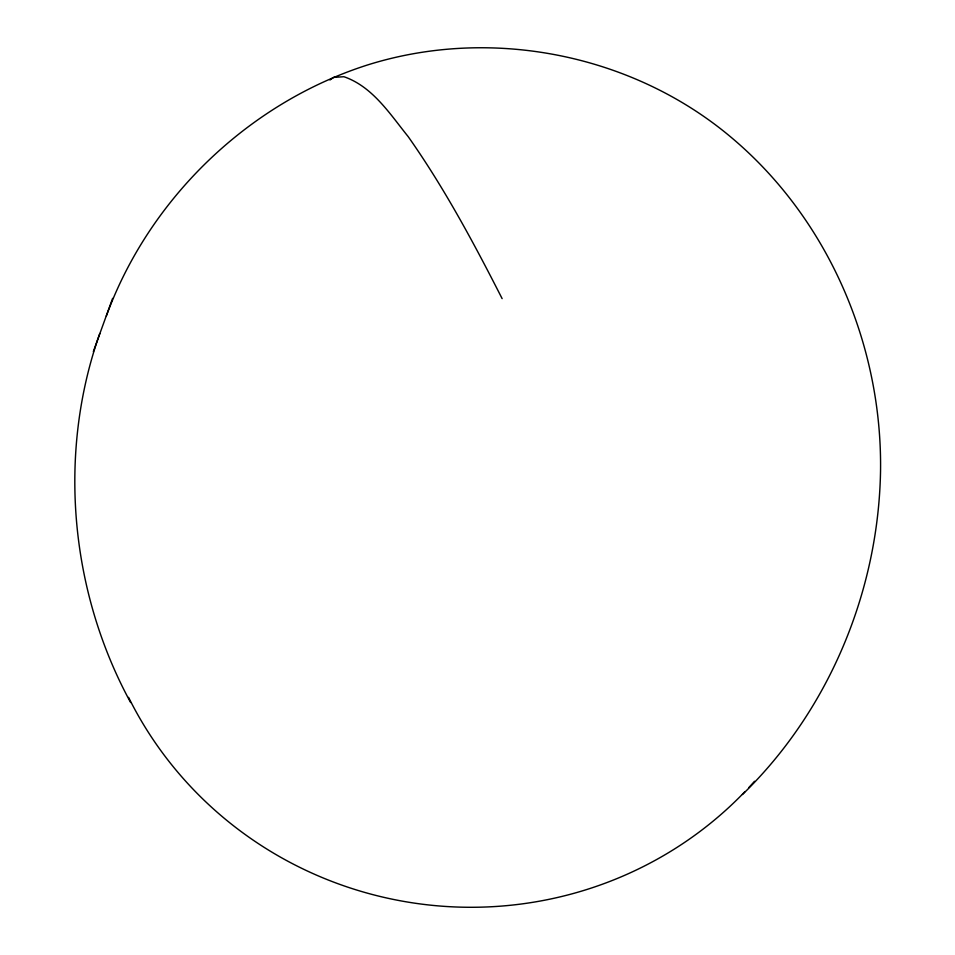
<?xml version="1.0" encoding="UTF-8"?>
<svg xmlns="http://www.w3.org/2000/svg" width="955" height="955" viewBox="0 0 955 955"><rect width="100%" height="100%" fill="white"/><g stroke="black" fill="none" stroke-linecap="round" stroke-linejoin="round"><path stroke-width="1.43" d="M99.786 333.51C57.384 453.458 69.846 590.99 130.632 702.522M106.315 316.069C149.099 198.962 247.643 103.653 366.422 65.322C489.7 26.119 631.291 53.647 730.503 136.78C827.627 217.883 881.883 343.776 880.558 469.669C878.827 590.381 829.298 710.198 742.453 794.512M93.327 351.619L112.618 298.378M329.976 79.993L333.498 77.391L343.931 76.722C372.653 86.607 389.962 114.063 408.167 136.601C444.182 187.729 473.776 242.976 502.127 298.629M754.534 781.274A377.846 368.188 8 0 1 748.756 787.624M744.816 791.779A377.846 368.188 8 0 1 128.579 697.365"/></g></svg>
